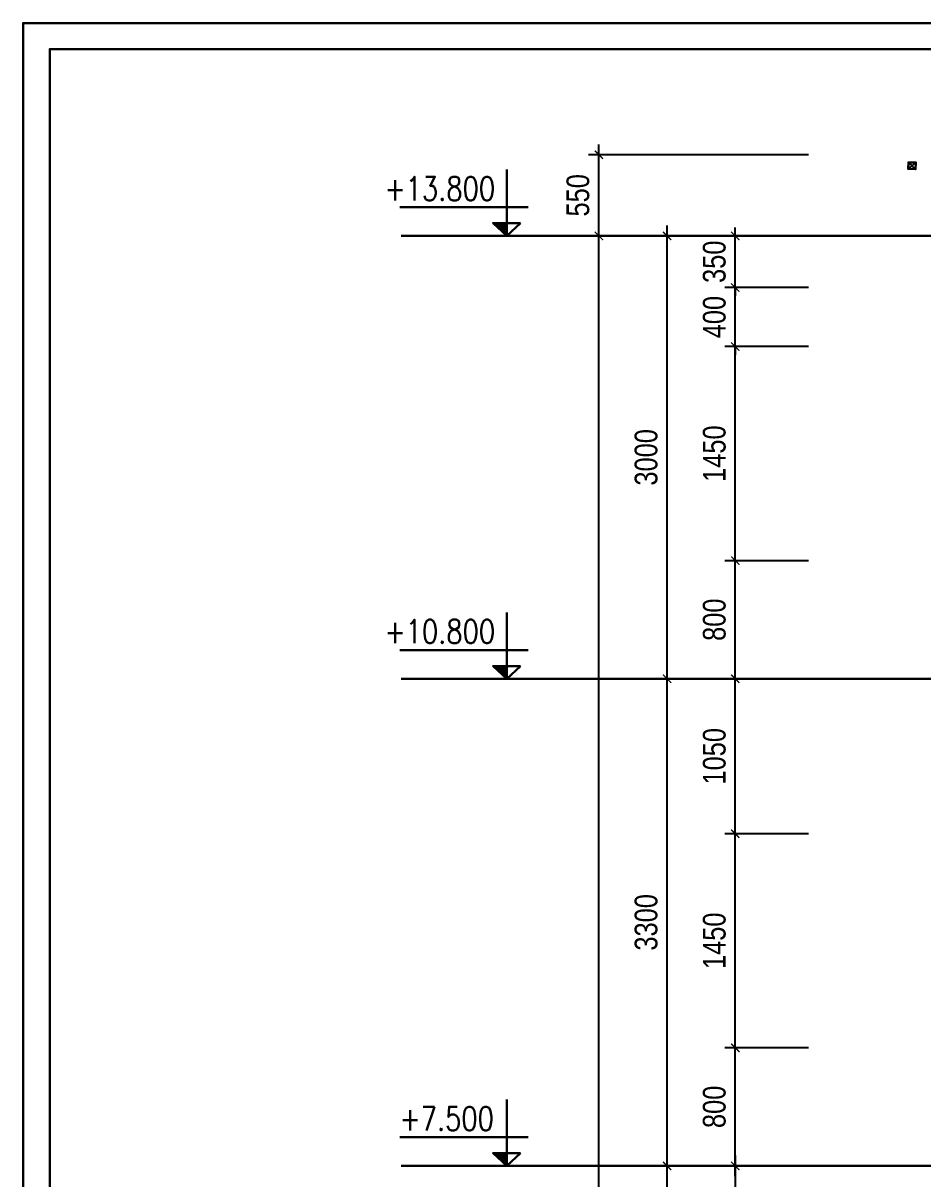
# Model space of a CAD drawing. Header units: millimetres. Extents: x -82962 to 19744, y -138000 to 4535.
# Drawn here: x -44483 to -38380, y -50132 to -42296 of the extents above; entities that cross this region are included whole.
import ezdxf

# ---------------------------------------------------------------- set-up
doc = ezdxf.new("R2010")
doc.units = ezdxf.units.MM
doc.header["$LTSCALE"] = 1000
doc.header["$MEASUREMENT"] = 0
doc.header["$PDMODE"] = 3
doc.layers.get('0').update_dxf_attribs({"lineweight": 30})
doc.layers.get('DEFPOINTS').update_dxf_attribs({"color": 4, "lineweight": 30})
doc.layers.add('net-vatlieu', color=250, linetype='Continuous')
doc.layers.add('THEP', color=30, linetype='Continuous')
doc.layers.add('THAY', color=4, linetype='Continuous', lineweight=30)
doc.styles.add('dim', font='arial.ttf', dxfattribs={"width": 0.8})
doc.styles.add('ROMANO', font='ROMANS', dxfattribs={"width": 0.8, "bigfont": 'VNS'})
doc.dimstyles.new('1-100-100', dxfattribs={"dimscale": 0, "dimtxt": 2.2, "dimasz": 0.8, "dimexe": 1, "dimexo": 1, "dimgap": 0.9, "dimtad": 1, "dimdec": 0, "dimzin": 0, "dimdsep": 46, "dimtxsty": 'dim', "dimblk1": 'ARCHTICK', "dimblk2": 'ARCHTICK', "dimsah": 1, "dimcen": 1, "dimdle": 1, "dimclrd": 256, "dimclre": 256, "dimclrt": 1, "dimadec": 0, "dimazin": 0, "dimtfac": 0.0001, "dimtdec": 0, "dimtix": 1, "dimtmove": 2, "dimatfit": 3, "dimldrblk": 'DOT', "dimfxl": 100, "dimtolj": 1, "dimtzin": 0, "dimarcsym": 0})

# ---------------------------------------------------------------- blocks, each defined once
blk = doc.blocks.new('_ARCHTICK')
at = {"color": 0, "linetype": 'ByBlock', "const_width": 0.15}
blk.add_lwpolyline([(-0.5, -0.5), (0.5, 0.5)], dxfattribs=at)
blk = doc.blocks.new('*D39')
at = {"layer": 'DEFPOINTS', "color": 0, "ltscale": 0.2, "transparency": 16777216}
for p in [(-40119.8, -50037.7), (-39091.6, -50037.7), (-39091.6, -53637.7)]:
    blk.add_point(p, dxfattribs=at)
at = {"layer": 'THAY', "lineweight": -2, "ltscale": 0.2, "transparency": 16777216}
for p, q in [((-40119.8, -53707.7), (-40119.8, -49967.7)), ((-39161.6, -50037.7), (-40189.8, -50037.7)), ((-39161.6, -53637.7), (-40189.8, -53637.7))]:
    blk.add_line(p, q, dxfattribs=at)
at = {"layer": 'THAY', "lineweight": -2, "ltscale": 0.2, "transparency": 16777216, "xscale": 56.00000000000021, "yscale": 56.00000000000021, "zscale": 56.00000000000021}
for p, rotation in [((-40119.8, -50037.7), 90), ((-40119.8, -53637.7), 270)]:
    blk.add_blockref('_ARCHTICK', p, dxfattribs=dict(at, rotation=rotation))
at = {"layer": 'THAY', "color": 1, "ltscale": 0.2, "transparency": 16777216, "insert": (-40261.5, -51837.7), "char_height": 154, "attachment_point": 5, "rotation": 90, "style": 'dim'}
blk.add_mtext('\\A1;3600', dxfattribs=at)
blk = doc.blocks.new('_DOT')
at = {"color": 0, "linetype": 'ByBlock', "ltscale": 10}
blk.add_line((-0.5, 0), (-1, 0), dxfattribs=at)
at = {"color": 0, "linetype": 'ByBlock', "ltscale": 10, "const_width": 0.5}
blk.add_lwpolyline([(-0.25, 0, 1), (0.25, 0, 1)], format="xyb", close=True, dxfattribs=at)
blk = doc.blocks.new('*D40')
at = {"layer": 'DEFPOINTS', "color": 0, "ltscale": 0.2, "transparency": 16777216}
for p in [(-40119.8, -46737.7), (-39091.6, -46737.7), (-39091.6, -50037.7)]:
    blk.add_point(p, dxfattribs=at)
at = {"layer": 'THAY', "lineweight": -2, "ltscale": 0.2, "transparency": 16777216}
for p, q in [((-40119.8, -50107.7), (-40119.8, -46667.7)), ((-39161.6, -46737.7), (-40189.8, -46737.7)), ((-39161.6, -50037.7), (-40189.8, -50037.7))]:
    blk.add_line(p, q, dxfattribs=at)
at = {"layer": 'THAY', "lineweight": -2, "ltscale": 0.2, "transparency": 16777216, "xscale": 56.00000000000021, "yscale": 56.00000000000021, "zscale": 56.00000000000021}
for p, rotation in [((-40119.8, -46737.7), 90), ((-40119.8, -50037.7), 270)]:
    blk.add_blockref('_ARCHTICK', p, dxfattribs=dict(at, rotation=rotation))
at = {"layer": 'THAY', "color": 1, "ltscale": 0.2, "transparency": 16777216, "insert": (-40261.5, -48387.7), "char_height": 154, "attachment_point": 5, "rotation": 90, "style": 'dim'}
blk.add_mtext('\\A1;3300', dxfattribs=at)
blk = doc.blocks.new('*D41')
at = {"layer": 'DEFPOINTS', "color": 0, "ltscale": 0.2, "transparency": 16777216}
for p in [(-40119.8, -43737.7), (-39091.6, -43737.7), (-39091.6, -46737.7)]:
    blk.add_point(p, dxfattribs=at)
at = {"layer": 'THAY', "lineweight": -2, "ltscale": 0.2, "transparency": 16777216}
for p, q in [((-40119.8, -46807.7), (-40119.8, -43667.7)), ((-39161.6, -43737.7), (-40189.8, -43737.7)), ((-39161.6, -46737.7), (-40189.8, -46737.7))]:
    blk.add_line(p, q, dxfattribs=at)
at = {"layer": 'THAY', "lineweight": -2, "ltscale": 0.2, "transparency": 16777216, "xscale": 56.00000000000021, "yscale": 56.00000000000021, "zscale": 56.00000000000021}
for p, rotation in [((-40119.8, -43737.7), 90), ((-40119.8, -46737.7), 270)]:
    blk.add_blockref('_ARCHTICK', p, dxfattribs=dict(at, rotation=rotation))
at = {"layer": 'THAY', "color": 1, "ltscale": 0.2, "transparency": 16777216, "insert": (-40261.5, -45237.7), "char_height": 154, "attachment_point": 5, "rotation": 90, "style": 'dim'}
blk.add_mtext('\\A1;3000', dxfattribs=at)
blk = doc.blocks.new('*D42')
at = {"layer": 'DEFPOINTS', "color": 0, "ltscale": 0.2, "transparency": 16777216}
for p in [(-40581.8, -43187.7), (-39091.6, -43187.7), (-39091.6, -43737.7)]:
    blk.add_point(p, dxfattribs=at)
at = {"layer": 'THAY', "lineweight": -2, "ltscale": 0.2, "transparency": 16777216}
for p, q in [((-40581.8, -43807.7), (-40581.8, -43117.7)), ((-39161.6, -43187.7), (-40651.8, -43187.7)), ((-39161.6, -43737.7), (-40651.8, -43737.7))]:
    blk.add_line(p, q, dxfattribs=at)
at = {"layer": 'THAY', "lineweight": -2, "ltscale": 0.2, "transparency": 16777216, "xscale": 56.00000000000021, "yscale": 56.00000000000021, "zscale": 56.00000000000021}
for p, rotation in [((-40581.8, -43187.7), 90), ((-40581.8, -43737.7), 270)]:
    blk.add_blockref('_ARCHTICK', p, dxfattribs=dict(at, rotation=rotation))
at = {"layer": 'THAY', "color": 1, "ltscale": 0.2, "transparency": 16777216, "insert": (-40723.4, -43462.7), "char_height": 154, "attachment_point": 5, "rotation": 90, "style": 'dim'}
blk.add_mtext('\\A1;550', dxfattribs=at)
blk = doc.blocks.new('50x50')
at = {"layer": 'net-vatlieu', "ltscale": 0.2}
for points in [[(-106111.3, -122592.4), (-106067.3, -122636.4)], [(-106067.3, -122592.4), (-106111.3, -122636.4)]]:
    blk.add_lwpolyline(points, dxfattribs=at)
at = {"layer": 'THEP', "ltscale": 0.2}
blk.add_lwpolyline([(-106114.3, -122639.4), (-106114.3, -122589.4)], dxfattribs=at)
for points in [[(-106114.3, -122589.4), (-106064.3, -122589.4), (-106064.3, -122639.4), (-106114.3, -122639.4)], [(-106111.3, -122592.4), (-106067.3, -122592.4), (-106067.3, -122636.4), (-106111.3, -122636.4)]]:
    blk.add_lwpolyline(points, close=True, dxfattribs=at)
blk = doc.blocks.new('*D45')
at = {"layer": 'DEFPOINTS', "color": 0, "ltscale": 0.2, "transparency": 16777216}
for p in [(-40581.8, -43737.7), (-39091.6, -43737.7), (-39091.6, -57537.7)]:
    blk.add_point(p, dxfattribs=at)
at = {"layer": 'THAY', "lineweight": -2, "ltscale": 0.2, "transparency": 16777216}
for p, q in [((-40581.8, -57607.7), (-40581.8, -43667.7)), ((-39161.6, -43737.7), (-40651.8, -43737.7)), ((-39161.6, -57537.7), (-40651.8, -57537.7))]:
    blk.add_line(p, q, dxfattribs=at)
at = {"layer": 'THAY', "lineweight": -2, "ltscale": 0.2, "transparency": 16777216, "xscale": 56.00000000000021, "yscale": 56.00000000000021, "zscale": 56.00000000000021}
for p, rotation in [((-40581.8, -43737.7), 90), ((-40581.8, -57537.7), 270)]:
    blk.add_blockref('_ARCHTICK', p, dxfattribs=dict(at, rotation=rotation))
at = {"layer": 'THAY', "color": 1, "ltscale": 0.2, "transparency": 16777216, "insert": (-40723.5, -50637.7), "char_height": 154, "attachment_point": 5, "rotation": 90, "style": 'dim'}
blk.add_mtext('\\A1;13800', dxfattribs=at)
blk = doc.blocks.new('*D46')
at = {"layer": 'DEFPOINTS', "color": 0, "ltscale": 0.2, "transparency": 16777216}
for p in [(-39657.8, -49237.7), (-39091.6, -49237.7), (-39091.6, -50037.7)]:
    blk.add_point(p, dxfattribs=at)
at = {"layer": 'THAY', "lineweight": -2, "ltscale": 0.2, "transparency": 16777216}
for p, q in [((-39657.8, -50107.7), (-39657.8, -49167.7)), ((-39161.6, -49237.7), (-39727.8, -49237.7)), ((-39161.6, -50037.7), (-39727.8, -50037.7))]:
    blk.add_line(p, q, dxfattribs=at)
at = {"layer": 'THAY', "lineweight": -2, "ltscale": 0.2, "transparency": 16777216, "xscale": 56.00000000000021, "yscale": 56.00000000000021, "zscale": 56.00000000000021}
for p, rotation in [((-39657.8, -49237.7), 90), ((-39657.8, -50037.7), 270)]:
    blk.add_blockref('_ARCHTICK', p, dxfattribs=dict(at, rotation=rotation))
at = {"layer": 'THAY', "color": 1, "ltscale": 0.2, "transparency": 16777216, "insert": (-39799.4, -49637.7), "char_height": 154, "attachment_point": 5, "rotation": 90, "style": 'dim'}
blk.add_mtext('\\A1;800', dxfattribs=at)
blk = doc.blocks.new('*D47')
at = {"layer": 'DEFPOINTS', "color": 0, "ltscale": 0.2, "transparency": 16777216}
for p in [(-39657.8, -47787.7), (-39091.6, -47787.7), (-39091.6, -49237.7)]:
    blk.add_point(p, dxfattribs=at)
at = {"layer": 'THAY', "lineweight": -2, "ltscale": 0.2, "transparency": 16777216}
for p, q in [((-39657.8, -49307.7), (-39657.8, -47717.7)), ((-39161.6, -47787.7), (-39727.8, -47787.7)), ((-39161.6, -49237.7), (-39727.8, -49237.7))]:
    blk.add_line(p, q, dxfattribs=at)
at = {"layer": 'THAY', "lineweight": -2, "ltscale": 0.2, "transparency": 16777216, "xscale": 56.00000000000021, "yscale": 56.00000000000021, "zscale": 56.00000000000021}
for p, rotation in [((-39657.8, -47787.7), 90), ((-39657.8, -49237.7), 270)]:
    blk.add_blockref('_ARCHTICK', p, dxfattribs=dict(at, rotation=rotation))
at = {"layer": 'THAY', "color": 1, "ltscale": 0.2, "transparency": 16777216, "insert": (-39799.4, -48512.7), "char_height": 154, "attachment_point": 5, "rotation": 90, "style": 'dim'}
blk.add_mtext('\\A1;1450', dxfattribs=at)
blk = doc.blocks.new('*D48')
at = {"layer": 'DEFPOINTS', "color": 0, "ltscale": 0.2, "transparency": 16777216}
for p in [(-39657.8, -46737.7), (-39091.6, -46737.7), (-39091.6, -47787.7)]:
    blk.add_point(p, dxfattribs=at)
at = {"layer": 'THAY', "lineweight": -2, "ltscale": 0.2, "transparency": 16777216}
for p, q in [((-39657.8, -47857.7), (-39657.8, -46667.7)), ((-39161.6, -46737.7), (-39727.8, -46737.7)), ((-39161.6, -47787.7), (-39727.8, -47787.7))]:
    blk.add_line(p, q, dxfattribs=at)
at = {"layer": 'THAY', "lineweight": -2, "ltscale": 0.2, "transparency": 16777216, "xscale": 56.00000000000021, "yscale": 56.00000000000021, "zscale": 56.00000000000021}
for p, rotation in [((-39657.8, -46737.7), 90), ((-39657.8, -47787.7), 270)]:
    blk.add_blockref('_ARCHTICK', p, dxfattribs=dict(at, rotation=rotation))
at = {"layer": 'THAY', "color": 1, "ltscale": 0.2, "transparency": 16777216, "insert": (-39799.4, -47262.7), "char_height": 154, "attachment_point": 5, "rotation": 90, "style": 'dim'}
blk.add_mtext('\\A1;1050', dxfattribs=at)
blk = doc.blocks.new('*D49')
at = {"layer": 'DEFPOINTS', "color": 0, "ltscale": 0.2, "transparency": 16777216}
for p in [(-39657.8, -45937.7), (-39091.6, -45937.7), (-39091.6, -46737.7)]:
    blk.add_point(p, dxfattribs=at)
at = {"layer": 'THAY', "lineweight": -2, "ltscale": 0.2, "transparency": 16777216}
for p, q in [((-39657.8, -46807.7), (-39657.8, -45867.7)), ((-39161.6, -45937.7), (-39727.8, -45937.7)), ((-39161.6, -46737.7), (-39727.8, -46737.7))]:
    blk.add_line(p, q, dxfattribs=at)
at = {"layer": 'THAY', "lineweight": -2, "ltscale": 0.2, "transparency": 16777216, "xscale": 56.00000000000021, "yscale": 56.00000000000021, "zscale": 56.00000000000021}
for p, rotation in [((-39657.8, -45937.7), 90), ((-39657.8, -46737.7), 270)]:
    blk.add_blockref('_ARCHTICK', p, dxfattribs=dict(at, rotation=rotation))
at = {"layer": 'THAY', "color": 1, "ltscale": 0.2, "transparency": 16777216, "insert": (-39799.4, -46337.7), "char_height": 154, "attachment_point": 5, "rotation": 90, "style": 'dim'}
blk.add_mtext('\\A1;800', dxfattribs=at)
blk = doc.blocks.new('*D50')
at = {"layer": 'DEFPOINTS', "color": 0, "ltscale": 0.2, "transparency": 16777216}
for p in [(-39657.8, -44487.7), (-39091.6, -44487.7), (-39091.6, -45937.7)]:
    blk.add_point(p, dxfattribs=at)
at = {"layer": 'THAY', "lineweight": -2, "ltscale": 0.2, "transparency": 16777216}
for p, q in [((-39657.8, -46007.7), (-39657.8, -44417.7)), ((-39161.6, -44487.7), (-39727.8, -44487.7)), ((-39161.6, -45937.7), (-39727.8, -45937.7))]:
    blk.add_line(p, q, dxfattribs=at)
at = {"layer": 'THAY', "lineweight": -2, "ltscale": 0.2, "transparency": 16777216, "xscale": 56.00000000000021, "yscale": 56.00000000000021, "zscale": 56.00000000000021}
for p, rotation in [((-39657.8, -44487.7), 90), ((-39657.8, -45937.7), 270)]:
    blk.add_blockref('_ARCHTICK', p, dxfattribs=dict(at, rotation=rotation))
at = {"layer": 'THAY', "color": 1, "ltscale": 0.2, "transparency": 16777216, "insert": (-39799.4, -45212.7), "char_height": 154, "attachment_point": 5, "rotation": 90, "style": 'dim'}
blk.add_mtext('\\A1;1450', dxfattribs=at)
blk = doc.blocks.new('*D51')
at = {"layer": 'DEFPOINTS', "color": 0, "ltscale": 0.2, "transparency": 16777216}
for p in [(-39657.8, -44087.7), (-39091.6, -44087.7), (-39091.6, -44487.7)]:
    blk.add_point(p, dxfattribs=at)
at = {"layer": 'THAY', "lineweight": -2, "ltscale": 0.2, "transparency": 16777216}
for p, q in [((-39657.8, -44087.7), (-39657.8, -44031.7)), ((-39161.6, -44087.7), (-39727.8, -44087.7)), ((-39657.8, -44487.7), (-39657.8, -44087.7)), ((-39161.6, -44487.7), (-39727.8, -44487.7)), ((-39657.8, -44487.7), (-39657.8, -44543.7))]:
    blk.add_line(p, q, dxfattribs=at)
at = {"layer": 'THAY', "lineweight": -2, "ltscale": 0.2, "transparency": 16777216, "xscale": 56.00000000000021, "yscale": 56.00000000000021, "zscale": 56.00000000000021}
for p, rotation in [((-39657.8, -44087.7), 270), ((-39657.8, -44487.7), 90)]:
    blk.add_blockref('_ARCHTICK', p, dxfattribs=dict(at, rotation=rotation))
at = {"layer": 'THAY', "color": 1, "ltscale": 0.2, "transparency": 16777216, "insert": (-39799.4, -44287.7), "char_height": 154, "attachment_point": 5, "rotation": 90, "style": 'dim'}
blk.add_mtext('\\A1;400', dxfattribs=at)
blk = doc.blocks.new('*D52')
at = {"layer": 'DEFPOINTS', "color": 0, "ltscale": 0.2, "transparency": 16777216}
for p in [(-39091.6, -50037.7), (-39657.8, -51387.7), (-39091.6, -51387.7)]:
    blk.add_point(p, dxfattribs=at)
at = {"layer": 'THAY', "lineweight": -2, "ltscale": 0.2, "transparency": 16777216}
for p, q in [((-39657.8, -49967.7), (-39657.8, -51457.7)), ((-39161.6, -50037.7), (-39727.8, -50037.7)), ((-39161.6, -51387.7), (-39727.8, -51387.7))]:
    blk.add_line(p, q, dxfattribs=at)
at = {"layer": 'THAY', "lineweight": -2, "ltscale": 0.2, "transparency": 16777216, "xscale": 56.00000000000021, "yscale": 56.00000000000021, "zscale": 56.00000000000021}
for p, rotation in [((-39657.8, -50037.7), 90), ((-39657.8, -51387.7), 270)]:
    blk.add_blockref('_ARCHTICK', p, dxfattribs=dict(at, rotation=rotation))
at = {"layer": 'THAY', "color": 1, "ltscale": 0.2, "transparency": 16777216, "insert": (-39799.5, -50712.7), "char_height": 154, "attachment_point": 5, "rotation": 90, "style": 'dim'}
blk.add_mtext('\\A1;1350', dxfattribs=at)
blk = doc.blocks.new('*D1794')
at = {"layer": 'DEFPOINTS', "color": 0, "ltscale": 0.2, "transparency": 16777216}
for p in [(-39657.8, -43737.7), (-39091.6, -43737.7), (-39091.6, -44087.7)]:
    blk.add_point(p, dxfattribs=at)
at = {"layer": 'THAY', "lineweight": -2, "ltscale": 0.2, "transparency": 16777216}
for p, q in [((-39657.8, -43737.7), (-39657.8, -43681.7)), ((-39161.6, -43737.7), (-39727.8, -43737.7)), ((-39657.8, -44087.7), (-39657.8, -43737.7)), ((-39161.6, -44087.7), (-39727.8, -44087.7)), ((-39657.8, -44087.7), (-39657.8, -44143.7))]:
    blk.add_line(p, q, dxfattribs=at)
at = {"layer": 'THAY', "lineweight": -2, "ltscale": 0.2, "transparency": 16777216, "xscale": 56.00000000000021, "yscale": 56.00000000000021, "zscale": 56.00000000000021}
for p, rotation in [((-39657.8, -43737.7), 270), ((-39657.8, -44087.7), 90)]:
    blk.add_blockref('_ARCHTICK', p, dxfattribs=dict(at, rotation=rotation))
at = {"layer": 'THAY', "color": 1, "ltscale": 0.2, "transparency": 16777216, "insert": (-39799.5, -43912.7), "char_height": 154, "attachment_point": 5, "rotation": 90, "style": 'dim'}
blk.add_mtext('\\A1;350', dxfattribs=at)

msp = doc.modelspace()

# ---------------------------------------------------------------- linework, layer by layer
at = {"layer": 'THAY', "ltscale": 0.2}
for p, q in [((-41205.01064, -43737.67356), (-41205.01064, -43288.2248)), ((-41060.37234, -43543.87293), (-41930.06493, -43543.87293)), ((-41052.67875, -43737.67356), (-41453.44909, -43737.67356)), ((-41205.01064, -46737.67356), (-41205.01064, -46288.2248)), ((-41060.37234, -46543.87293), (-41930.06493, -46543.87293)), ((-41052.67875, -46737.67356), (-41453.44909, -46737.67356)), ((-41205.01064, -50037.67356), (-41205.01064, -49588.2248)), ((-41060.37234, -49843.87293), (-41930.06493, -49843.87293)), ((-41052.67875, -50037.67356), (-41453.44909, -50037.67356))]:
    msp.add_line(p, q, dxfattribs=at)
for points in [[(-44482.61629, -60816.16903), (-18314.62555, -60816.16903), (-18314.62555, -42296.35403), (-44482.61629, -42296.35403)], [(-44302.27205, -60631.09523), (-18494.96978, -60631.09523), (-18494.96978, -42471.96871), (-44302.27205, -42471.96871)], [(-41113.08902, -43651.24732), (-41298.73984, -43651.24732), (-41205.01064, -43737.67356)], [(-41113.08902, -46651.24732), (-41298.73984, -46651.24732), (-41205.01064, -46737.67356)], [(-41113.08902, -49951.24732), (-41298.73984, -49951.24732), (-41205.01064, -50037.67356)]]:
    msp.add_lwpolyline(points, close=True, dxfattribs=at)
at = {"layer": 'THAY', "ltscale": 0.01}
for points in [[(-41920.6547, -43737.67356), (-23821.57875, -43737.67356)], [(-41920.6547, -46737.67356), (-23821.57875, -46737.67356)], [(-41920.6547, -50037.67356), (-23821.57875, -50037.67356)]]:
    msp.add_lwpolyline(points, dxfattribs=at)
at = {"layer": 'THAY', "ltscale": 0.2}
for points in [[(-41205.01064, -43651.24732), (-41298.73984, -43651.24732), (-41205.01064, -43737.67356), (-41298.73984, -43651.24732)], [(-41205.01064, -46651.24732), (-41298.73984, -46651.24732), (-41205.01064, -46737.67356), (-41298.73984, -46651.24732)], [(-41205.01064, -49951.24732), (-41298.73984, -49951.24732), (-41205.01064, -50037.67356), (-41298.73984, -49951.24732)]]:
    msp.add_solid(points, dxfattribs=at)

# ---------------------------------------------------------------- block references
at = {"layer": 'THAY', "ltscale": 0.5, "rotation": 358.5063155424886}
msp.add_blockref('50x50', (70789.24278, 76545.34937), dxfattribs=at)

# ---------------------------------------------------------------- texts
at = {"layer": 'THAY', "ltscale": 0.2, "style": 'ROMANO', "width": 0.8}
for s, p in [('+13.800', (-42034.43276, -43497.6393)), ('+10.800', (-42034.43276, -46497.6393)), ('+7.500', (-41932.49492, -49797.6393))]:
    msp.add_text(s, height=160.7445, dxfattribs=at).set_placement(p)

# ---------------------------------------------------------------- dimensions: what is measured, and where the dimension line sits
at = {"layer": 'THAY', "ltscale": 0.2}
for base, p1, p2, picture, middle in [((-40581.82042, -43187.67356), (-39091.58454, -43737.67356), (-39091.58454, -43187.67356), '*D42', (-40723.44866, -43462.67356)), ((-40581.82042, -43737.67356), (-39091.58454, -57537.67356), (-39091.58454, -43737.67356), '*D45', (-40723.50118, -50637.67356)), ((-40119.82042, -43737.67356), (-39091.58454, -46737.67356), (-39091.58454, -43737.67356), '*D41', (-40261.50118, -45237.67356)), ((-39657.82042, -43737.67356), (-39091.58454, -44087.67356), (-39091.58454, -43737.67356), '*D1794', (-39799.50118, -43912.67356)), ((-39657.82042, -44087.67356), (-39091.58454, -44487.67356), (-39091.58454, -44087.67356), '*D51', (-39799.44866, -44287.67356)), ((-39657.82042, -44487.67356), (-39091.58454, -45937.67356), (-39091.58454, -44487.67356), '*D50', (-39799.44866, -45212.67356)), ((-39657.82042, -45937.67356), (-39091.58454, -46737.67356), (-39091.58454, -45937.67356), '*D49', (-39799.44866, -46337.67356)), ((-40119.82042, -46737.67356), (-39091.58454, -50037.67356), (-39091.58454, -46737.67356), '*D40', (-40261.50118, -48387.67356)), ((-39657.82042, -46737.67356), (-39091.58454, -47787.67356), (-39091.58454, -46737.67356), '*D48', (-39799.44866, -47262.67356)), ((-39657.82042, -47787.67356), (-39091.58454, -49237.67356), (-39091.58454, -47787.67356), '*D47', (-39799.44866, -48512.67356)), ((-39657.82042, -49237.67356), (-39091.58454, -50037.67356), (-39091.58454, -49237.67356), '*D46', (-39799.44866, -49637.67356)), ((-40119.82042, -50037.67356), (-39091.58454, -53637.67356), (-39091.58454, -50037.67356), '*D39', (-40261.50118, -51837.67356)), ((-39657.82042, -51387.67356), (-39091.58454, -50037.67356), (-39091.58454, -51387.67356), '*D52', (-39799.50118, -50712.67356))]:
    dim = msp.add_linear_dim(base=base, p1=p1, p2=p2, angle=90, dimstyle='1-100-100', override={"dimscale": 70}, dxfattribs=at)
    dim.commit()
    dim.dimension.update_dxf_attribs({"geometry": picture, "text_midpoint": middle})

doc.saveas('drawing.dxf')
